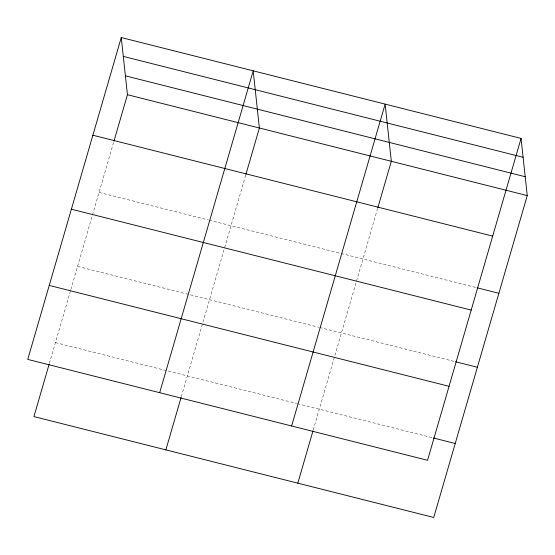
<?xml version="1.0" encoding="UTF-8"?>
<svg xmlns="http://www.w3.org/2000/svg" width="555" height="555" viewBox="0 0 555 555"><rect width="100%" height="100%" fill="white"/><g stroke="black" fill="none" stroke-linecap="round" stroke-linejoin="round"><path stroke-width="0.42" stroke-dasharray="2.77 2.08" d="M49.388 363.386L70.589 290.411M70.832 289.578L113.733 141.9M181.325 396.672L245.671 175.193M313.263 429.965L377.608 208.486M99.061 192.405L208.305 219.967M209.152 220.182L340.243 253.26M341.082 253.475L476.211 287.573M77.568 266.379L318.75 327.242M319.59 327.45L454.718 361.548M55.424 342.601L296.606 403.464M297.445 403.672L432.574 437.77"/><path stroke-width="0.83" d="M121.261 37.532L27.75 359.404L427.558 460.289L521.069 138.417L121.261 37.532L127.442 94.711L113.976 141.074M49.145 364.212L33.931 416.583L433.739 517.468L527.25 195.596L521.069 138.417M159.687 392.697L253.198 70.825L259.379 128.004L245.907 174.367M165.869 449.876L181.083 397.505M291.625 425.983L385.135 104.118L391.317 161.297L377.844 207.66M297.806 483.169L313.02 430.798M123.3 56.402L523.108 157.287M125.402 75.841L525.21 176.726M127.442 94.711L527.25 195.596M92.879 135.219L492.687 236.111M477.05 287.781L498.869 293.29M71.387 209.2L471.195 310.085M455.558 361.763L477.376 367.264M49.242 285.423L449.05 386.308M433.413 437.985L455.232 443.487"/></g></svg>
